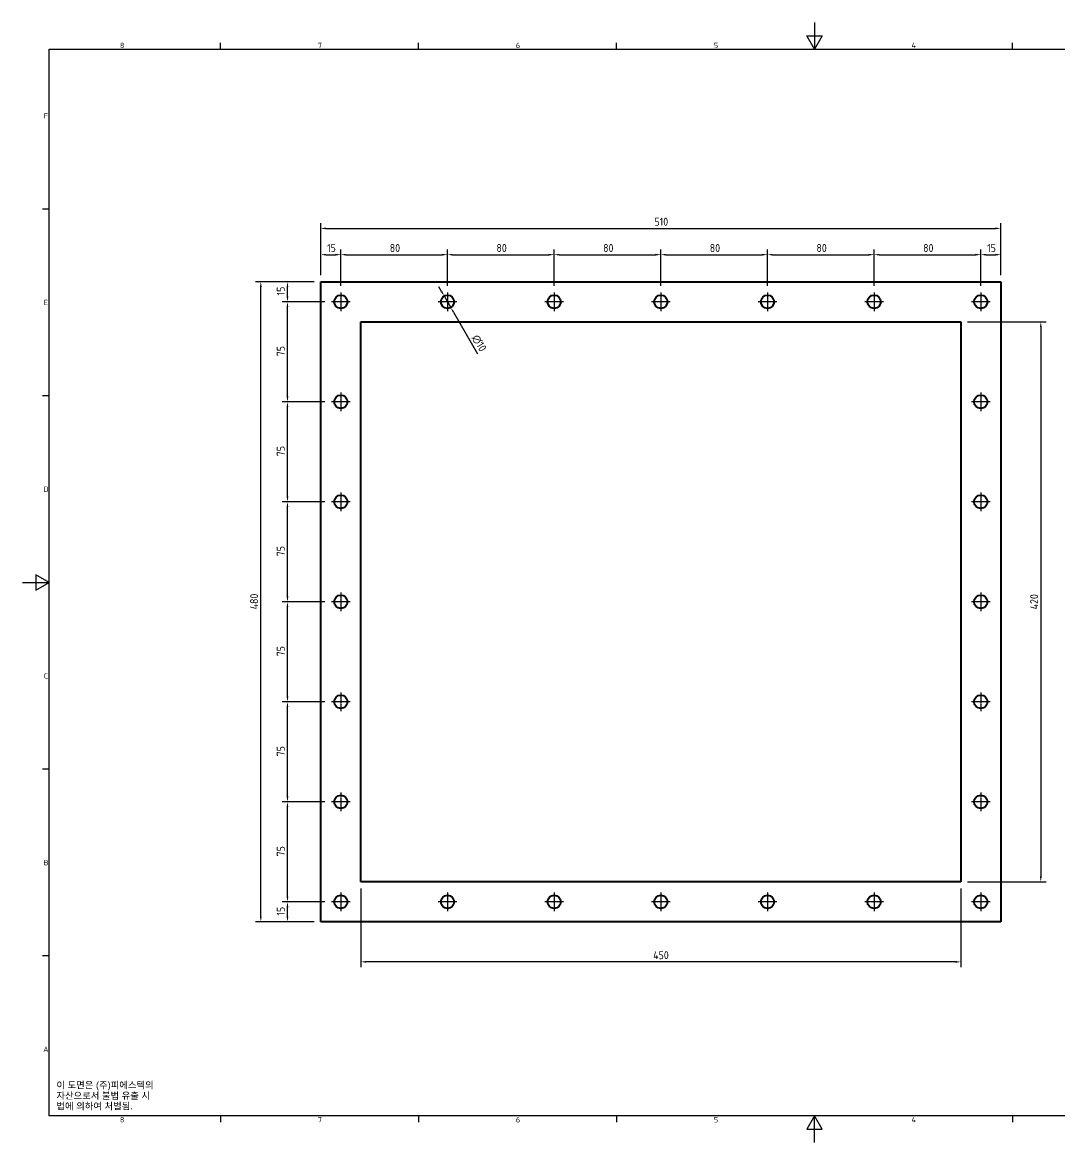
# Model space of a CAD drawing. Header units: millimetres. Extents: x 0 to 1188, y 0 to 840.
# Drawn here: x 0 to 778, y 0 to 840 of the extents above; entities that cross this region are included whole.
import ezdxf

# ---------------------------------------------------------------- set-up
doc = ezdxf.new("R2010")
doc.units = ezdxf.units.MM
doc.header["$LTSCALE"] = 2
doc.linetypes.add('CHAIN', pattern=[0.7087, 0.4724, -0.0591, 0.1181, -0.0591])
doc.layers.get('0').update_dxf_attribs({"color": 3, "lineweight": 25, "true_color": 0x00ff00})
for name, color, linetype, lineweight, true_color in [('가시적인 것(ISO)', 3, 'Continuous', 40, 0x00ff00), ('기호(ISO)', 5, 'Continuous', 25, 0x0000ff), ('중심 표식(ISO)', 1, 'Continuous', 25, 0xff0000), ('치수(ISO)', 2, 'Continuous', 25, 0xffff00)]:
    doc.layers.add(name, color=color, linetype=linetype, lineweight=lineweight, true_color=true_color)
doc.layers.add('경계(ISO)', color=7, linetype='Continuous', lineweight=25)
doc.styles.add('문자 텍스트_PSTEK_POSCO', font='isocp.shx')
doc.styles.add('치수 텍스트_PSTEK_POSCO', font='isocp.shx')
doc.dimstyles.new('치수_PSTEK_POSCO', dxfattribs={"dimscale": 2, "dimtxt": 3, "dimasz": 2, "dimexe": 2, "dimexo": 2.5, "dimgap": 1, "dimtad": 1, "dimrnd": 1e-08, "dimdsep": 46, "dimtxsty": '치수 텍스트_PSTEK_POSCO', "dimcen": 0.09, "dimdle": 10, "dimclrd": 7, "dimclre": 7, "dimclrt": 2, "dimadec": 1, "dimazin": 2, "dimtfac": 1, "dimtmove": 0, "dimatfit": 3, "dimfxl": 1, "dimtolj": 1, "dimlwd": -1, "dimlwe": -1, "dimarcsym": 0})

# ---------------------------------------------------------------- blocks, each defined once
blk = doc.blocks.new('경계 Default Border')
at = {"layer": '경계(ISO)'}
for p, q in [((74.25, 410), (74.25, 412.4)), ((148.5, 410), (148.5, 412.4)), ((222.75, 410), (222.75, 412.4)), ((371.25, 410), (371.25, 412.4)), ((10, 350), (7.6, 350)), ((10, 280), (7.6, 280)), ((10, 140), (7.6, 140)), ((10, 70), (7.6, 70)), ((74.25, 10), (74.25, 7.6)), ((148.5, 10), (148.5, 7.6)), ((222.75, 10), (222.75, 7.6)), ((371.25, 10), (371.25, 7.6))]:
    blk.add_line(p, q, dxfattribs=at)
at = {"layer": '경계(ISO)', "flags": 128}
for points in [[(297, 420), (297, 410), (294.11, 415), (299.89, 415), (297, 410)], [(10, 10), (10, 410), (584, 410), (584, 10), (10, 10)], [(0, 210), (10, 210), (5, 212.89), (5, 207.11), (10, 210)], [(297, 0), (297, 10), (294.11, 5), (299.89, 5), (297, 10)]]:
    blk.add_lwpolyline(points, dxfattribs=at)
at = {"layer": '경계(ISO)', "color": 2, "true_color": 0xffff00, "char_height": 2, "attachment_point": 7, "style": '문자 텍스트_PSTEK_POSCO'}
for s, insert in [('8', (36.55, 410.38)), ('7', (110.8, 410.4)), ('6', (185.05, 410.38)), ('5', (259.3, 410.38)), ('4', (333.44, 410.4)), ('F', (8.03, 384)), ('E', (8.03, 313.98)), ('D', (7.92, 243.98)), ('C', (8.03, 173.98)), ('B', (7.92, 103.98)), ('A', (7.81, 34)), ('8', (36.55, 7.58)), ('7', (110.8, 7.6)), ('6', (185.05, 7.58)), ('5', (259.3, 7.58)), ('4', (333.44, 7.6))]:
    blk.add_mtext(s, dxfattribs=dict(at, insert=insert))
blk = doc.blocks.new('*D22')
at = {"layer": 'Defpoints', "color": 0, "transparency": 16777216}
for p in [(316.31, 634.87), (321.31, 626.21)]:
    blk.add_point(p, dxfattribs=at)
at = {"layer": '치수(ISO)', "color": 7, "transparency": 16777216}
for p, q in [((314.31, 638.33), (312.31, 641.8)), ((316.31, 634.87), (321.31, 626.21)), ((323.31, 622.74), (341.36, 591.49))]:
    blk.add_line(p, q, dxfattribs=at)
for points in [[(314.89, 638.67), (313.73, 638), (316.31, 634.87)], [(323.89, 623.08), (322.73, 622.41), (321.31, 626.21)]]:
    blk.add_solid(points, dxfattribs=at)
at = {"layer": '치수(ISO)', "color": 2, "transparency": 16777216, "insert": (339.28, 605.08), "char_height": 6, "attachment_point": 4, "rotation": 300, "style": '치수 텍스트_PSTEK_POSCO'}
blk.add_mtext('\\A1;∅10', dxfattribs=at)
blk = doc.blocks.new('*D23')
at = {"layer": 'Defpoints', "color": 0, "transparency": 16777216}
for p in [(703.81, 615.54), (703.81, 195.54), (763.81, 195.54)]:
    blk.add_point(p, dxfattribs=at)
at = {"layer": '치수(ISO)', "color": 7, "transparency": 16777216}
for p, q in [((708.81, 615.54), (767.81, 615.54)), ((763.81, 611.54), (763.81, 199.54)), ((708.81, 195.54), (767.81, 195.54))]:
    blk.add_line(p, q, dxfattribs=at)
for points in [[(763.14, 611.54), (764.48, 611.54), (763.81, 615.54)], [(763.14, 199.54), (764.48, 199.54), (763.81, 195.54)]]:
    blk.add_solid(points, dxfattribs=at)
at = {"layer": '치수(ISO)', "color": 2, "transparency": 16777216, "insert": (758.81, 399.84), "char_height": 6, "attachment_point": 4, "rotation": 90, "style": '치수 텍스트_PSTEK_POSCO'}
blk.add_mtext('\\A1;420', dxfattribs=at)
blk = doc.blocks.new('*D24')
at = {"layer": 'Defpoints', "color": 0, "transparency": 16777216}
for p in [(253.81, 195.54), (703.81, 195.54), (253.81, 135.54)]:
    blk.add_point(p, dxfattribs=at)
at = {"layer": '치수(ISO)', "color": 7, "transparency": 16777216}
for p, q in [((253.81, 190.54), (253.81, 131.54)), ((703.81, 190.54), (703.81, 131.54)), ((699.81, 135.54), (257.81, 135.54))]:
    blk.add_line(p, q, dxfattribs=at)
for points in [[(257.81, 136.21), (257.81, 134.87), (253.81, 135.54)], [(699.81, 136.21), (699.81, 134.87), (703.81, 135.54)]]:
    blk.add_solid(points, dxfattribs=at)
at = {"layer": '치수(ISO)', "color": 2, "transparency": 16777216, "insert": (473.11, 140.54), "char_height": 6, "attachment_point": 4, "style": '치수 텍스트_PSTEK_POSCO'}
blk.add_mtext('\\A1;450', dxfattribs=at)
blk = doc.blocks.new('*D25')
at = {"layer": 'Defpoints', "color": 0, "transparency": 16777216}
for p in [(733.81, 685.54), (223.81, 645.54), (733.81, 645.54)]:
    blk.add_point(p, dxfattribs=at)
at = {"layer": '치수(ISO)', "color": 7, "transparency": 16777216}
for p, q in [((223.81, 650.54), (223.81, 689.54)), ((733.81, 650.54), (733.81, 689.54)), ((227.81, 685.54), (729.81, 685.54))]:
    blk.add_line(p, q, dxfattribs=at)
for points in [[(227.81, 686.21), (227.81, 684.87), (223.81, 685.54)], [(729.81, 686.21), (729.81, 684.87), (733.81, 685.54)]]:
    blk.add_solid(points, dxfattribs=at)
at = {"layer": '치수(ISO)', "color": 2, "transparency": 16777216, "insert": (474.01, 690.54), "char_height": 6, "attachment_point": 4, "style": '치수 텍스트_PSTEK_POSCO'}
blk.add_mtext('\\A1;510', dxfattribs=at)
blk = doc.blocks.new('*D26')
at = {"layer": 'Defpoints', "color": 0, "transparency": 16777216}
for p in [(178.79, 645.54), (223.81, 645.54), (223.81, 165.54)]:
    blk.add_point(p, dxfattribs=at)
at = {"layer": '치수(ISO)', "color": 7, "transparency": 16777216}
for p, q in [((218.81, 645.54), (174.79, 645.54)), ((178.79, 169.54), (178.79, 641.54)), ((218.81, 165.54), (174.79, 165.54))]:
    blk.add_line(p, q, dxfattribs=at)
for points in [[(178.12, 641.54), (179.45, 641.54), (178.79, 645.54)], [(178.12, 169.54), (179.45, 169.54), (178.79, 165.54)]]:
    blk.add_solid(points, dxfattribs=at)
at = {"layer": '치수(ISO)', "color": 2, "transparency": 16777216, "insert": (173.79, 399.84), "char_height": 6, "attachment_point": 4, "rotation": 90, "style": '치수 텍스트_PSTEK_POSCO'}
blk.add_mtext('\\A1;480', dxfattribs=at)
blk = doc.blocks.new('*D27')
at = {"layer": 'Defpoints', "color": 0, "transparency": 16777216}
for p in [(733.81, 665.81), (733.81, 645.54), (718.81, 637.54)]:
    blk.add_point(p, dxfattribs=at)
at = {"layer": '치수(ISO)', "color": 7, "transparency": 16777216}
for p, q in [((718.81, 642.54), (718.81, 669.81)), ((722.81, 665.81), (729.81, 665.81)), ((733.81, 650.54), (733.81, 669.81))]:
    blk.add_line(p, q, dxfattribs=at)
for points in [[(722.81, 666.48), (722.81, 665.15), (718.81, 665.81)], [(729.81, 666.48), (729.81, 665.15), (733.81, 665.81)]]:
    blk.add_solid(points, dxfattribs=at)
at = {"layer": '치수(ISO)', "color": 2, "transparency": 16777216, "insert": (723.51, 670.81), "char_height": 6, "attachment_point": 4, "style": '치수 텍스트_PSTEK_POSCO'}
blk.add_mtext('\\A1;15', dxfattribs=at)
blk = doc.blocks.new('*D28')
at = {"layer": 'Defpoints', "color": 0, "transparency": 16777216}
for p in [(718.81, 665.81), (638.81, 637.54), (718.81, 637.54)]:
    blk.add_point(p, dxfattribs=at)
at = {"layer": '치수(ISO)', "color": 7, "transparency": 16777216}
for p, q in [((638.81, 642.54), (638.81, 669.81)), ((642.81, 665.81), (714.81, 665.81)), ((718.81, 642.54), (718.81, 669.81))]:
    blk.add_line(p, q, dxfattribs=at)
for points in [[(642.81, 666.48), (642.81, 665.15), (638.81, 665.81)], [(714.81, 666.48), (714.81, 665.15), (718.81, 665.81)]]:
    blk.add_solid(points, dxfattribs=at)
at = {"layer": '치수(ISO)', "color": 2, "transparency": 16777216, "insert": (675.53, 670.81), "char_height": 6, "attachment_point": 4, "style": '치수 텍스트_PSTEK_POSCO'}
blk.add_mtext('\\A1;80', dxfattribs=at)
blk = doc.blocks.new('*D29')
at = {"layer": 'Defpoints', "color": 0, "transparency": 16777216}
for p in [(638.81, 665.81), (558.81, 637.54), (638.81, 637.54)]:
    blk.add_point(p, dxfattribs=at)
at = {"layer": '치수(ISO)', "color": 7, "transparency": 16777216}
for p, q in [((558.81, 642.54), (558.81, 669.81)), ((562.81, 665.81), (634.81, 665.81)), ((638.81, 642.54), (638.81, 669.81))]:
    blk.add_line(p, q, dxfattribs=at)
for points in [[(562.81, 666.48), (562.81, 665.15), (558.81, 665.81)], [(634.81, 666.48), (634.81, 665.15), (638.81, 665.81)]]:
    blk.add_solid(points, dxfattribs=at)
at = {"layer": '치수(ISO)', "color": 2, "transparency": 16777216, "insert": (595.53, 670.81), "char_height": 6, "attachment_point": 4, "style": '치수 텍스트_PSTEK_POSCO'}
blk.add_mtext('\\A1;80', dxfattribs=at)
blk = doc.blocks.new('*D30')
at = {"layer": 'Defpoints', "color": 0, "transparency": 16777216}
for p in [(558.81, 665.81), (478.81, 637.54), (558.81, 637.54)]:
    blk.add_point(p, dxfattribs=at)
at = {"layer": '치수(ISO)', "color": 7, "transparency": 16777216}
for p, q in [((478.81, 642.54), (478.81, 669.81)), ((482.81, 665.81), (554.81, 665.81)), ((558.81, 642.54), (558.81, 669.81))]:
    blk.add_line(p, q, dxfattribs=at)
for points in [[(482.81, 666.48), (482.81, 665.15), (478.81, 665.81)], [(554.81, 666.48), (554.81, 665.15), (558.81, 665.81)]]:
    blk.add_solid(points, dxfattribs=at)
at = {"layer": '치수(ISO)', "color": 2, "transparency": 16777216, "insert": (515.53, 670.81), "char_height": 6, "attachment_point": 4, "style": '치수 텍스트_PSTEK_POSCO'}
blk.add_mtext('\\A1;80', dxfattribs=at)
blk = doc.blocks.new('*D31')
at = {"layer": 'Defpoints', "color": 0, "transparency": 16777216}
for p in [(478.81, 665.81), (398.81, 637.54), (478.81, 637.54)]:
    blk.add_point(p, dxfattribs=at)
at = {"layer": '치수(ISO)', "color": 7, "transparency": 16777216}
for p, q in [((398.81, 642.54), (398.81, 669.81)), ((402.81, 665.81), (474.81, 665.81)), ((478.81, 642.54), (478.81, 669.81))]:
    blk.add_line(p, q, dxfattribs=at)
for points in [[(402.81, 666.48), (402.81, 665.15), (398.81, 665.81)], [(474.81, 666.48), (474.81, 665.15), (478.81, 665.81)]]:
    blk.add_solid(points, dxfattribs=at)
at = {"layer": '치수(ISO)', "color": 2, "transparency": 16777216, "insert": (435.53, 670.81), "char_height": 6, "attachment_point": 4, "style": '치수 텍스트_PSTEK_POSCO'}
blk.add_mtext('\\A1;80', dxfattribs=at)
blk = doc.blocks.new('*D32')
at = {"layer": 'Defpoints', "color": 0, "transparency": 16777216}
for p in [(398.81, 665.81), (318.81, 637.54), (398.81, 637.54)]:
    blk.add_point(p, dxfattribs=at)
at = {"layer": '치수(ISO)', "color": 7, "transparency": 16777216}
for p, q in [((318.81, 642.54), (318.81, 669.81)), ((322.81, 665.81), (394.81, 665.81)), ((398.81, 642.54), (398.81, 669.81))]:
    blk.add_line(p, q, dxfattribs=at)
for points in [[(322.81, 666.48), (322.81, 665.15), (318.81, 665.81)], [(394.81, 666.48), (394.81, 665.15), (398.81, 665.81)]]:
    blk.add_solid(points, dxfattribs=at)
at = {"layer": '치수(ISO)', "color": 2, "transparency": 16777216, "insert": (355.53, 670.81), "char_height": 6, "attachment_point": 4, "style": '치수 텍스트_PSTEK_POSCO'}
blk.add_mtext('\\A1;80', dxfattribs=at)
blk = doc.blocks.new('*D33')
at = {"layer": 'Defpoints', "color": 0, "transparency": 16777216}
for p in [(198.81, 645.54), (223.81, 645.54), (231.81, 630.54)]:
    blk.add_point(p, dxfattribs=at)
at = {"layer": '치수(ISO)', "color": 7, "transparency": 16777216}
for p, q in [((218.81, 645.54), (194.81, 645.54)), ((198.81, 634.54), (198.81, 641.54)), ((226.81, 630.54), (194.81, 630.54))]:
    blk.add_line(p, q, dxfattribs=at)
for points in [[(198.14, 641.54), (199.48, 641.54), (198.81, 645.54)], [(198.14, 634.54), (199.48, 634.54), (198.81, 630.54)]]:
    blk.add_solid(points, dxfattribs=at)
at = {"layer": '치수(ISO)', "color": 2, "transparency": 16777216, "insert": (193.81, 635.23), "char_height": 6, "attachment_point": 4, "rotation": 90, "style": '치수 텍스트_PSTEK_POSCO'}
blk.add_mtext('\\A1;15', dxfattribs=at)
blk = doc.blocks.new('*D34')
at = {"layer": 'Defpoints', "color": 0, "transparency": 16777216}
for p in [(318.81, 665.81), (238.81, 637.54), (318.81, 637.54)]:
    blk.add_point(p, dxfattribs=at)
at = {"layer": '치수(ISO)', "color": 7, "transparency": 16777216}
for p, q in [((238.81, 642.54), (238.81, 669.81)), ((242.81, 665.81), (314.81, 665.81)), ((318.81, 642.54), (318.81, 669.81))]:
    blk.add_line(p, q, dxfattribs=at)
for points in [[(242.81, 666.48), (242.81, 665.15), (238.81, 665.81)], [(314.81, 666.48), (314.81, 665.15), (318.81, 665.81)]]:
    blk.add_solid(points, dxfattribs=at)
at = {"layer": '치수(ISO)', "color": 2, "transparency": 16777216, "insert": (275.53, 670.81), "char_height": 6, "attachment_point": 4, "style": '치수 텍스트_PSTEK_POSCO'}
blk.add_mtext('\\A1;80', dxfattribs=at)
blk = doc.blocks.new('*D35')
at = {"layer": 'Defpoints', "color": 0, "transparency": 16777216}
for p in [(238.81, 665.81), (223.81, 645.54), (238.81, 637.54)]:
    blk.add_point(p, dxfattribs=at)
at = {"layer": '치수(ISO)', "color": 7, "transparency": 16777216}
for p, q in [((223.81, 650.54), (223.81, 669.81)), ((227.81, 665.81), (234.81, 665.81)), ((238.81, 642.54), (238.81, 669.81))]:
    blk.add_line(p, q, dxfattribs=at)
for points in [[(227.81, 666.48), (227.81, 665.15), (223.81, 665.81)], [(234.81, 666.48), (234.81, 665.15), (238.81, 665.81)]]:
    blk.add_solid(points, dxfattribs=at)
at = {"layer": '치수(ISO)', "color": 2, "transparency": 16777216, "insert": (228.47, 670.81), "char_height": 6, "attachment_point": 4, "style": '치수 텍스트_PSTEK_POSCO'}
blk.add_mtext('\\A1;15', dxfattribs=at)
blk = doc.blocks.new('*D36')
at = {"layer": 'Defpoints', "color": 0, "transparency": 16777216}
for p in [(198.81, 630.54), (231.81, 630.54), (231.81, 555.54)]:
    blk.add_point(p, dxfattribs=at)
at = {"layer": '치수(ISO)', "color": 7, "transparency": 16777216}
for p, q in [((226.81, 630.54), (194.81, 630.54)), ((198.81, 559.54), (198.81, 626.54)), ((226.81, 555.54), (194.81, 555.54))]:
    blk.add_line(p, q, dxfattribs=at)
for points in [[(198.14, 626.54), (199.48, 626.54), (198.81, 630.54)], [(198.14, 559.54), (199.48, 559.54), (198.81, 555.54)]]:
    blk.add_solid(points, dxfattribs=at)
at = {"layer": '치수(ISO)', "color": 2, "transparency": 16777216, "insert": (193.81, 589.63), "char_height": 6, "attachment_point": 4, "rotation": 90, "style": '치수 텍스트_PSTEK_POSCO'}
blk.add_mtext('\\A1;75', dxfattribs=at)
blk = doc.blocks.new('*D37')
at = {"layer": 'Defpoints', "color": 0, "transparency": 16777216}
for p in [(198.81, 555.54), (231.81, 555.54), (231.81, 480.54)]:
    blk.add_point(p, dxfattribs=at)
at = {"layer": '치수(ISO)', "color": 7, "transparency": 16777216}
for p, q in [((226.81, 555.54), (194.81, 555.54)), ((198.81, 484.54), (198.81, 551.54)), ((226.81, 480.54), (194.81, 480.54))]:
    blk.add_line(p, q, dxfattribs=at)
for points in [[(198.14, 551.54), (199.48, 551.54), (198.81, 555.54)], [(198.14, 484.54), (199.48, 484.54), (198.81, 480.54)]]:
    blk.add_solid(points, dxfattribs=at)
at = {"layer": '치수(ISO)', "color": 2, "transparency": 16777216, "insert": (193.81, 514.63), "char_height": 6, "attachment_point": 4, "rotation": 90, "style": '치수 텍스트_PSTEK_POSCO'}
blk.add_mtext('\\A1;75', dxfattribs=at)
blk = doc.blocks.new('*D38')
at = {"layer": 'Defpoints', "color": 0, "transparency": 16777216}
for p in [(198.81, 480.54), (231.81, 480.54), (231.81, 405.54)]:
    blk.add_point(p, dxfattribs=at)
at = {"layer": '치수(ISO)', "color": 7, "transparency": 16777216}
for p, q in [((226.81, 480.54), (194.81, 480.54)), ((198.81, 409.54), (198.81, 476.54)), ((226.81, 405.54), (194.81, 405.54))]:
    blk.add_line(p, q, dxfattribs=at)
for points in [[(198.14, 476.54), (199.48, 476.54), (198.81, 480.54)], [(198.14, 409.54), (199.48, 409.54), (198.81, 405.54)]]:
    blk.add_solid(points, dxfattribs=at)
at = {"layer": '치수(ISO)', "color": 2, "transparency": 16777216, "insert": (193.81, 439.63), "char_height": 6, "attachment_point": 4, "rotation": 90, "style": '치수 텍스트_PSTEK_POSCO'}
blk.add_mtext('\\A1;75', dxfattribs=at)
blk = doc.blocks.new('*D39')
at = {"layer": 'Defpoints', "color": 0, "transparency": 16777216}
for p in [(198.81, 405.54), (231.81, 405.54), (231.81, 330.54)]:
    blk.add_point(p, dxfattribs=at)
at = {"layer": '치수(ISO)', "color": 7, "transparency": 16777216}
for p, q in [((226.81, 405.54), (194.81, 405.54)), ((198.81, 334.54), (198.81, 401.54)), ((226.81, 330.54), (194.81, 330.54))]:
    blk.add_line(p, q, dxfattribs=at)
for points in [[(198.14, 401.54), (199.48, 401.54), (198.81, 405.54)], [(198.14, 334.54), (199.48, 334.54), (198.81, 330.54)]]:
    blk.add_solid(points, dxfattribs=at)
at = {"layer": '치수(ISO)', "color": 2, "transparency": 16777216, "insert": (193.81, 364.63), "char_height": 6, "attachment_point": 4, "rotation": 90, "style": '치수 텍스트_PSTEK_POSCO'}
blk.add_mtext('\\A1;75', dxfattribs=at)
blk = doc.blocks.new('*D40')
at = {"layer": 'Defpoints', "color": 0, "transparency": 16777216}
for p in [(198.81, 330.54), (231.81, 330.54), (231.81, 255.54)]:
    blk.add_point(p, dxfattribs=at)
at = {"layer": '치수(ISO)', "color": 7, "transparency": 16777216}
for p, q in [((226.81, 330.54), (194.81, 330.54)), ((198.81, 259.54), (198.81, 326.54)), ((226.81, 255.54), (194.81, 255.54))]:
    blk.add_line(p, q, dxfattribs=at)
for points in [[(198.14, 326.54), (199.48, 326.54), (198.81, 330.54)], [(198.14, 259.54), (199.48, 259.54), (198.81, 255.54)]]:
    blk.add_solid(points, dxfattribs=at)
at = {"layer": '치수(ISO)', "color": 2, "transparency": 16777216, "insert": (193.81, 289.63), "char_height": 6, "attachment_point": 4, "rotation": 90, "style": '치수 텍스트_PSTEK_POSCO'}
blk.add_mtext('\\A1;75', dxfattribs=at)
blk = doc.blocks.new('*D41')
at = {"layer": 'Defpoints', "color": 0, "transparency": 16777216}
for p in [(198.81, 255.54), (231.81, 255.54), (231.81, 180.54)]:
    blk.add_point(p, dxfattribs=at)
at = {"layer": '치수(ISO)', "color": 7, "transparency": 16777216}
for p, q in [((226.81, 255.54), (194.81, 255.54)), ((198.81, 184.54), (198.81, 251.54)), ((226.81, 180.54), (194.81, 180.54))]:
    blk.add_line(p, q, dxfattribs=at)
for points in [[(198.14, 251.54), (199.48, 251.54), (198.81, 255.54)], [(198.14, 184.54), (199.48, 184.54), (198.81, 180.54)]]:
    blk.add_solid(points, dxfattribs=at)
at = {"layer": '치수(ISO)', "color": 2, "transparency": 16777216, "insert": (193.81, 214.63), "char_height": 6, "attachment_point": 4, "rotation": 90, "style": '치수 텍스트_PSTEK_POSCO'}
blk.add_mtext('\\A1;75', dxfattribs=at)
blk = doc.blocks.new('*D42')
at = {"layer": 'Defpoints', "color": 0, "transparency": 16777216}
for p in [(198.81, 180.54), (231.81, 180.54), (223.81, 165.54)]:
    blk.add_point(p, dxfattribs=at)
at = {"layer": '치수(ISO)', "color": 7, "transparency": 16777216}
for p, q in [((226.81, 180.54), (194.81, 180.54)), ((198.81, 169.54), (198.81, 176.54)), ((218.81, 165.54), (194.81, 165.54))]:
    blk.add_line(p, q, dxfattribs=at)
for points in [[(198.14, 176.54), (199.48, 176.54), (198.81, 180.54)], [(198.14, 169.54), (199.48, 169.54), (198.81, 165.54)]]:
    blk.add_solid(points, dxfattribs=at)
at = {"layer": '치수(ISO)', "color": 2, "transparency": 16777216, "insert": (193.81, 170.19), "char_height": 6, "attachment_point": 4, "rotation": 90, "style": '치수 텍스트_PSTEK_POSCO'}
blk.add_mtext('\\A1;15', dxfattribs=at)

msp = doc.modelspace()

# ---------------------------------------------------------------- linework, layer by layer
at = {"layer": '가시적인 것(ISO)'}
for p, q in [((223.811, 165.539), (223.811, 645.539)), ((223.811, 645.539), (733.811, 645.539)), ((733.811, 645.539), (733.811, 165.539)), ((253.811, 195.539), (253.811, 615.539)), ((253.811, 615.539), (703.811, 615.539)), ((703.811, 615.539), (703.811, 195.539)), ((703.811, 195.539), (253.811, 195.539)), ((733.811, 165.539), (223.811, 165.539))]:
    msp.add_line(p, q, dxfattribs=at)
for centre in [(238.811, 630.539), (318.811, 630.539), (398.811, 630.539), (478.811, 630.539), (558.811, 630.539), (638.811, 630.539), (718.811, 630.539), (238.811, 555.539), (718.811, 555.539), (238.811, 480.539), (718.811, 480.539), (238.811, 405.539), (718.811, 405.539), (238.811, 330.539), (718.811, 330.539), (238.811, 255.539), (718.811, 255.539), (238.811, 180.539), (318.811, 180.539), (398.811, 180.539), (478.811, 180.539), (558.811, 180.539), (638.811, 180.539), (718.811, 180.539)]:
    msp.add_circle(centre, 5, dxfattribs=at)
at = {"layer": '중심 표식(ISO)', "linetype": 'CHAIN'}
for p, q in [((245.811, 630.539), (231.811, 630.539)), ((238.811, 637.539), (238.811, 623.539)), ((325.811, 630.539), (311.811, 630.539)), ((318.811, 637.539), (318.811, 623.539)), ((405.811, 630.539), (391.811, 630.539)), ((398.811, 637.539), (398.811, 623.539)), ((485.811, 630.539), (471.811, 630.539)), ((478.811, 637.539), (478.811, 623.539)), ((565.811, 630.539), (551.811, 630.539)), ((558.811, 637.539), (558.811, 623.539)), ((645.811, 630.539), (631.811, 630.539)), ((638.811, 637.539), (638.811, 623.539)), ((725.811, 630.539), (711.811, 630.539)), ((718.811, 637.539), (718.811, 623.539)), ((245.811, 555.539), (231.811, 555.539)), ((238.811, 562.539), (238.811, 548.539)), ((725.811, 555.539), (711.811, 555.539)), ((718.811, 562.539), (718.811, 548.539)), ((238.811, 487.539), (238.811, 473.539)), ((718.811, 487.539), (718.811, 473.539)), ((245.811, 480.539), (231.811, 480.539)), ((725.811, 480.539), (711.811, 480.539)), ((238.811, 412.539), (238.811, 398.539)), ((718.811, 412.539), (718.811, 398.539)), ((245.811, 405.539), (231.811, 405.539)), ((725.811, 405.539), (711.811, 405.539)), ((238.811, 337.539), (238.811, 323.539)), ((718.811, 337.539), (718.811, 323.539)), ((245.811, 330.539), (231.811, 330.539)), ((725.811, 330.539), (711.811, 330.539)), ((238.811, 262.539), (238.811, 248.539)), ((718.811, 262.539), (718.811, 248.539)), ((245.811, 255.539), (231.811, 255.539)), ((725.811, 255.539), (711.811, 255.539)), ((238.811, 187.539), (238.811, 173.539)), ((318.811, 187.539), (318.811, 173.539)), ((398.811, 187.539), (398.811, 173.539)), ((478.811, 187.539), (478.811, 173.539)), ((558.811, 187.539), (558.811, 173.539)), ((638.811, 187.539), (638.811, 173.539)), ((718.811, 187.539), (718.811, 173.539)), ((245.811, 180.539), (231.811, 180.539)), ((325.811, 180.539), (311.811, 180.539)), ((405.811, 180.539), (391.811, 180.539)), ((485.811, 180.539), (471.811, 180.539)), ((565.811, 180.539), (551.811, 180.539)), ((645.811, 180.539), (631.811, 180.539)), ((725.811, 180.539), (711.811, 180.539))]:
    msp.add_line(p, q, dxfattribs=at)

# ---------------------------------------------------------------- block references
at = {"xscale": 2, "yscale": 2, "zscale": 2}
msp.add_blockref('경계 Default Border', (0, 0), dxfattribs=at)

# ---------------------------------------------------------------- texts
at = {"layer": '기호(ISO)', "color": 2, "true_color": 0xffff00, "insert": (25.51, 34.952), "char_height": 5, "width": 78.61221, "attachment_point": 4, "line_spacing_factor": 0.944221, "style": '문자 텍스트_PSTEK_POSCO'}
msp.add_mtext('{\\fArial|b0|i0;\\H5.0000;이 도면은 (주)피에스텍의\\P자산으로서 불법 유출 시 \\P법에 의하여 처벌됨.}', dxfattribs=at)

# ---------------------------------------------------------------- dimensions: what is measured, and where the dimension line sits
at = {"layer": '치수(ISO)', "color": 7}
for base, p1, p2, angle, picture, middle in [((733.811, 685.539), (223.811, 645.539), (733.811, 645.539), 180, '*D25', (478.811, 685.539)), ((238.811, 665.813), (223.811, 645.539), (238.811, 637.539), 180, '*D35', (231.291, 665.813)), ((318.811, 665.813), (238.811, 637.539), (318.811, 637.539), 180, '*D34', (278.831, 665.813)), ((398.811, 665.813), (318.811, 637.539), (398.811, 637.539), 180, '*D32', (358.831, 665.813)), ((478.811, 665.813), (398.811, 637.539), (478.811, 637.539), 180, '*D31', (438.831, 665.813)), ((558.811, 665.813), (478.811, 637.539), (558.811, 637.539), 180, '*D30', (518.831, 665.813)), ((638.811, 665.813), (558.811, 637.539), (638.811, 637.539), 180, '*D29', (598.831, 665.813)), ((718.811, 665.813), (638.811, 637.539), (718.811, 637.539), 180, '*D28', (678.831, 665.813)), ((733.811, 665.813), (718.811, 637.539), (733.811, 645.539), 180, '*D27', (726.331, 665.813)), ((178.786, 645.539), (223.811, 165.539), (223.811, 645.539), 90, '*D26', (178.786, 405.539)), ((198.811, 645.539), (231.811, 630.539), (223.811, 645.539), 90, '*D33', (198.811, 638.059)), ((198.811, 630.539), (231.811, 555.539), (231.811, 630.539), 90, '*D36', (198.811, 593.059)), ((763.811, 195.539), (703.811, 615.539), (703.811, 195.539), 90, '*D23', (763.811, 405.539)), ((198.811, 555.539), (231.811, 480.539), (231.811, 555.539), 90, '*D37', (198.811, 518.059)), ((198.811, 480.539), (231.811, 405.539), (231.811, 480.539), 90, '*D38', (198.811, 443.059)), ((198.811, 405.539), (231.811, 330.539), (231.811, 405.539), 90, '*D39', (198.811, 368.059)), ((198.811, 330.539), (231.811, 255.539), (231.811, 330.539), 90, '*D40', (198.811, 293.059)), ((198.811, 255.539), (231.811, 180.539), (231.811, 255.539), 90, '*D41', (198.811, 218.059)), ((253.811, 135.539), (703.811, 195.539), (253.811, 195.539), 180, '*D24', (478.811, 135.539)), ((198.811, 180.539), (223.811, 165.539), (231.811, 180.539), 90, '*D42', (198.811, 173.019))]:
    dim = msp.add_linear_dim(base=base, p1=p1, p2=p2, angle=angle, dimstyle='치수_PSTEK_POSCO', override={"dimdec": 2, "dimtp": 0, "dimtm": 0, "dimtdec": 2, "dimtofl": 0, "dimatfit": 1}, dxfattribs=at)
    dim.commit()
    dim.dimension.update_dxf_attribs({"geometry": picture, "text_midpoint": middle, "dimtype": 160})
dim = msp.add_diameter_dim_2p(p1=(316.311, 634.869), p2=(321.311, 626.209), dimstyle='치수_PSTEK_POSCO', override={"dimdec": 2, "dimlfac": 1, "dimtp": 0, "dimtm": 0, "dimtdec": 2, "dimatfit": 2}, dxfattribs=at)
dim.commit()
dim.dimension.update_dxf_attribs({"geometry": '*D22', "text_midpoint": (337.656, 597.898), "dimtype": 163})

doc.saveas('drawing.dxf')
